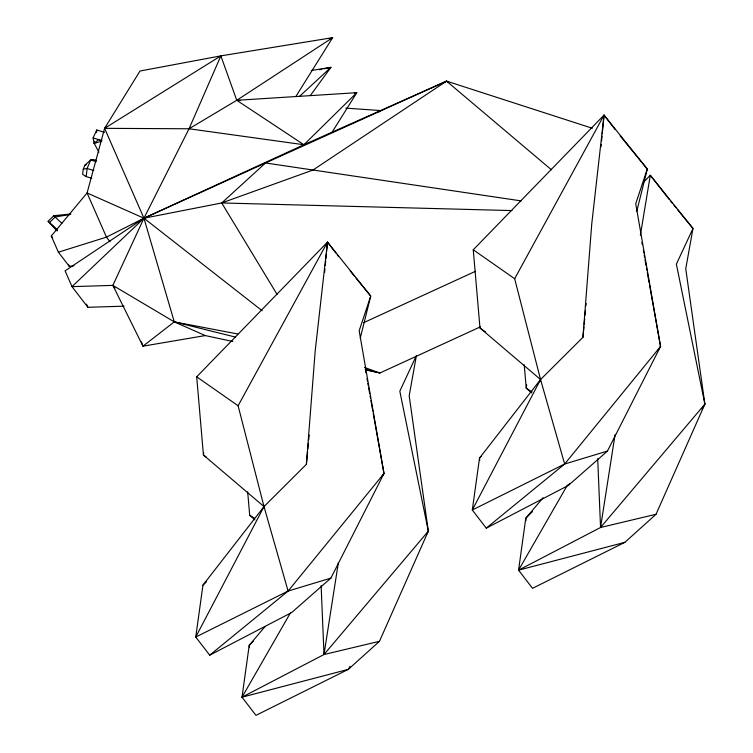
<?xml version="1.0" encoding="UTF-8"?>
<svg xmlns="http://www.w3.org/2000/svg" width="753" height="753" viewBox="0 0 753 753"><rect width="100%" height="100%" fill="white"/><g stroke="black" fill="none" stroke-linecap="round" stroke-linejoin="round"><path stroke-width="1.13" d="M356.094 278.186L370.73 296.08L359.172 330.755L383.983 473.486L330.887 578.116L291.693 612.528L209.711 655.185L195.752 637.038L202.952 585.137L264.002 506.581L306.386 464.328L315.196 350.973L327.489 242.127L370.73 296.08L360.245 338.201M620.199 135.935L647.288 169.048L635.73 203.724L660.541 346.455L607.445 451.075L568.261 485.497L486.269 528.154L472.31 509.997L479.51 458.106L540.56 379.54L582.944 337.297L591.754 223.942L604.047 115.096L647.288 169.048L636.803 211.169M306.386 464.328L307.601 451.471M307.826 449.127L308.382 443.282M308.711 439.771L309.163 435.093M324.599 272.539L324.938 269.028M325.268 265.517L325.71 260.839M325.936 258.505L326.378 253.827M326.604 251.483L327.489 242.127L335.866 253.027M582.944 337.297L583.942 326.774M584.159 324.43L584.714 318.585M585.053 315.074L585.495 310.396M585.938 305.718L586.163 303.384M601.045 146.675L601.27 144.331M601.6 140.82L602.052 136.142M602.268 133.808L604.047 115.096L615.21 129.62M96.544 132.114L96.761 129.996L104.507 132.34M91.706 178.245L86.162 176.569L87.141 168.493L90.689 159.965L93.259 159.523L96.582 160.53M203.705 452.722L203.432 455.028L264.002 506.581L288.098 591.058L209.711 655.185M526.658 384.689L526.243 388.162L531.43 392.831M96.224 161.65L90.689 159.965L84.901 165.227L83.263 169.124L82.595 174.348L86.162 176.569M426.556 534.206L428.325 531.157L399.815 391.174L416.418 355.51L409.19 395.814L428.325 531.157L379.474 641.302L348.31 669.37L255.973 715.35L242.014 697.193L249.215 645.302L265.056 626.515M643.759 181.991L650.3 175.261L692.976 228.47L685.748 268.783L704.883 404.126L656.032 514.271L624.868 542.339L532.531 588.319L518.572 570.162L525.773 518.271L543.12 497.695M290.385 612.98L242.014 697.193L323.997 654.536L338.323 562.868M567.527 484.923L518.572 570.162L600.555 527.495L615.06 434.669M640.361 235.247L650.3 175.261L669.417 199.705M98.944 152.181L94.172 143.418L94.605 141.188M96.328 132.236L96.761 129.996L93.08 137.931L94.172 143.418L101.693 141.188L98.615 139.606L94.172 143.418M295.948 96.346L332.647 37.65L220.864 55.882L139.983 71.027L104.611 128.339L87.075 192.956L51.279 235.99L58.386 252.189L69.332 266.421L73.982 265.734M539.75 381.743L540.56 379.54L514.666 278.732L473.261 249.78L604.047 115.096L514.666 278.732M232.846 341.486L205.268 335.574L142.957 346.182L112.865 285.387L143.945 218.219L189.041 128.772L220.864 55.882L236.771 100.3L303.911 144.745L446.548 81.126L592.329 128.255M473.261 249.78L479.99 327.997L540.56 379.54L472.31 509.997L564.656 464.017L607.445 451.075M330.887 578.116L288.098 591.058L195.752 637.038L264.002 506.581L238.108 405.763L327.489 242.127L196.702 376.82L203.432 455.028L206.275 457.062M350.07 666.32L348.31 669.37L242.014 697.193M701.937 409.208L704.883 404.126L676.373 264.143L692.976 228.47L677.512 209.598M331.922 132.472L356.8 92.685L236.771 100.3L189.041 128.772L104.611 128.339L143.945 218.219L174.282 321.87L205.268 335.574M382.035 476.433L383.983 473.486L373.215 413.359M568.261 485.497L569.56 483.539M657.943 350.371L660.541 346.455L649.566 285.161M310.311 95.565L330.934 67.337L311.356 70.518M288.098 591.058L383.983 473.486M486.269 528.154L564.656 464.017L660.541 346.455M321.136 585.721L323.997 654.536L428.325 531.157M597.694 458.681L600.555 527.495L704.883 404.126M253.356 641.17L249.215 645.302L249.441 647.636M532.39 511.654L525.773 518.271L525.999 520.605M57.153 230.955L48.117 221.288L53.755 215.716L70.886 213.993M48.117 221.288L49.557 222.53L55.195 216.958L69.841 214.539M58.386 252.189L106.465 237.129L143.945 218.219L303.911 144.745L356.8 92.685L354.494 93.09M202.952 585.137L206.36 581.9M481.214 456.487L479.51 458.106L479.736 460.441M299.478 96.44L330.934 67.337L324.082 68.796M124.066 306.179L87.875 307.29L72.006 286.639L65.078 270.864L143.945 218.219L221.721 202.962L265.527 162.977L446.548 81.126L448.487 82.378M444.675 82.529L446.548 81.126L551.403 169.773M378.91 111.962L380.783 110.569L345.787 108.131M446.548 81.126L313.003 170.018L221.721 202.962L277.066 294.385M236.771 100.3L332.647 37.65L329.381 38.94M104.611 128.339L220.864 55.882M363.671 322.661L475.614 271.24M480.376 326.858L379.926 372.999L366.137 370.043M84.901 165.227L86.491 164.596M378.533 111.19L380.783 110.569M518.572 570.162L624.868 542.339M600.555 527.495L656.032 514.271M323.997 654.536L379.474 641.302M319.517 69.765L321.804 69.276M83.263 169.124L87.141 168.493L93.786 170.507M235.633 337.128L174.282 321.87L112.865 285.387L72.006 286.639L143.945 218.219L265.527 162.977L521.104 200.891M221.721 202.962L511.993 210.586M237.92 100.384L240.235 100.554M189.041 128.772L303.911 144.745M237.75 333.984L174.282 321.87L142.957 346.182L141.423 341.843M365.158 369.328L379.926 372.999L364.471 367.455M93.08 137.931L101.937 140.613M532.107 391.993L526.243 388.162L524.229 364.81M247.671 491.841L249.685 515.193L254.57 518.393M196.702 376.82L238.108 405.763M479.99 327.997L485.676 332.054M262.185 310.763L143.945 218.219L87.075 192.956L106.465 237.129L110.023 241.76M53.755 215.716L61.859 223.377M249.685 515.193L254.872 519.871M57.153 230.164L51.957 225.213L56.88 230.465M49.557 222.53L57.049 229.759M670.885 201.503L672.363 203.301M673.831 205.098L676.043 207.8M350.23 271.024L354.625 276.398M337.259 254.843L338.652 256.651M112.865 285.387L114.936 288.079M51.279 235.99L52.644 237.769M86.491 304.127L87.875 307.29M68.448 264.397L69.332 266.421M540.56 379.54L564.656 464.017M641.904 242.372L642.318 244.687M643.354 250.467L643.768 252.782M644.182 255.098L644.596 257.404M645.01 259.719L646.046 265.508M646.46 267.814L646.874 270.129M647.288 272.445L649.152 282.846M365.553 370.57L365.967 372.876M367.003 378.665L367.417 380.971M367.831 383.286L368.245 385.602M368.659 387.908L369.695 393.697M370.109 396.012L370.523 398.318M370.937 400.634L372.801 411.044"/></g></svg>
